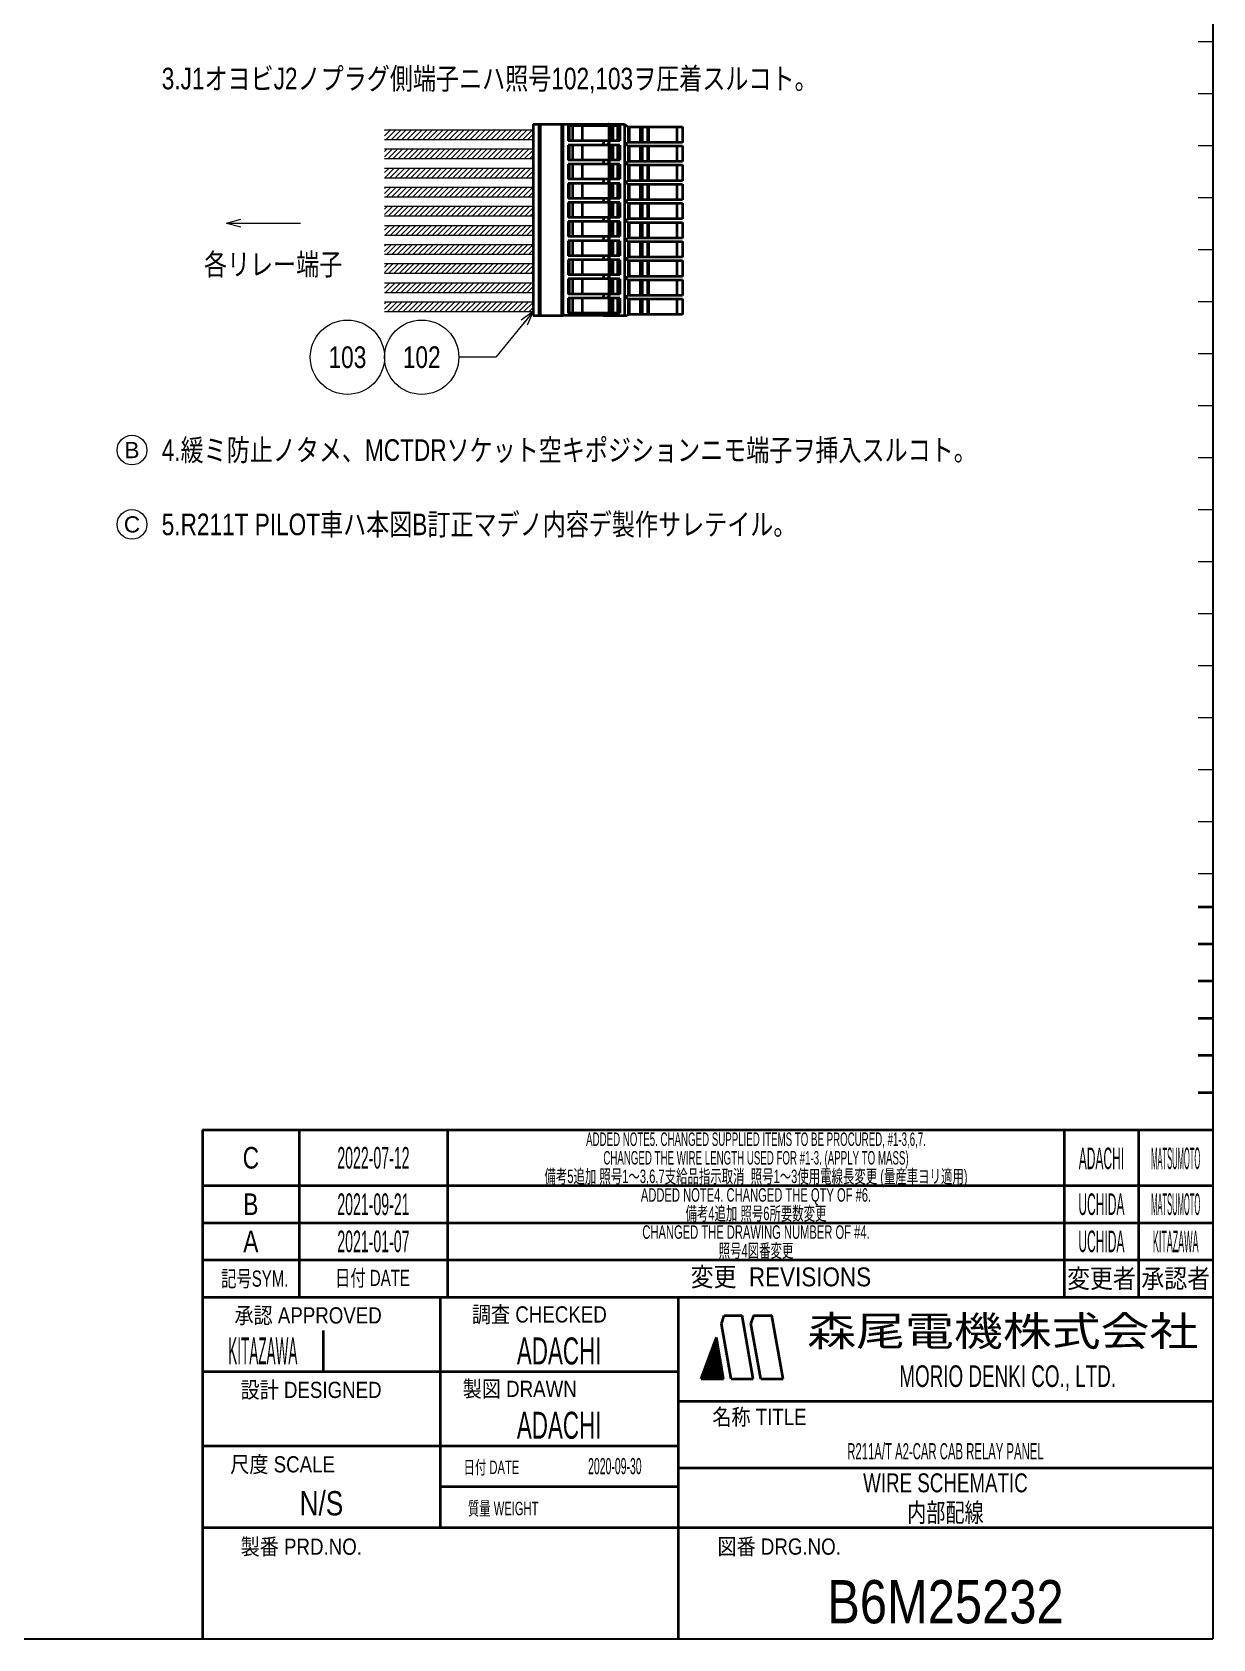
# Model space of a CAD drawing. Header units: millimetres. Extents: x 10 to 821, y 12 to 580.
# Drawn here: x 662.1 to 821, y 20 to 236.2 of the extents above; entities that cross this region are included whole.
import ezdxf
from ezdxf.enums import TextEntityAlignment as Align

# ---------------------------------------------------------------- set-up
doc = ezdxf.new("R2010")
doc.units = ezdxf.units.MM
for name, color, linetype in [('GR1_05', 7, 'Continuous'), ('GR1_15', 7, 'Continuous'), ('GR2_03', 7, 'Continuous'), ('図面枠B6M', 7, 'Continuous')]:
    doc.layers.add(name, color=color, linetype=linetype)
doc.styles.add('HG丸ｺﾞｼｯｸM-PRO', font='')
doc.styles.get('HG丸ｺﾞｼｯｸM-PRO').set_extended_font_data('HG丸ｺﾞｼｯｸM-PRO')
pattern_1 = [(45, (0, 0), (-0.3535534, 0.3535534), [])]

# ---------------------------------------------------------------- blocks, each defined once
blk = doc.blocks.new('BLKF023')
at = {"layer": '図面枠B6M', "color": 2, "linetype": 'Continuous', "lineweight": 25}
for p in [(821, 574), (9.5, 20)]:
    blk.add_line(p, (821, 20), dxfattribs=at)
at = {"layer": '図面枠B6M', "color": 4, "linetype": 'Continuous', "lineweight": 13}
for p, q in [((819, 235), (821, 235)), ((819, 228), (821, 228)), ((819, 221), (821, 221)), ((819, 214), (821, 214)), ((819, 207), (821, 207)), ((819, 200), (821, 200)), ((819, 193), (821, 193)), ((819, 186), (821, 186)), ((819, 179), (821, 179)), ((819, 172), (821, 172)), ((819, 165), (821, 165)), ((819, 158), (821, 158)), ((819, 151), (821, 151)), ((819, 144), (821, 144)), ((819, 137), (821, 137)), ((819, 130), (821, 130)), ((819, 123), (821, 123)), ((819, 118.5), (821, 118.5))]:
    blk.add_line(p, q, dxfattribs=at)
at = {"layer": '図面枠B6M', "color": 3, "linetype": 'Continuous', "lineweight": 35}
for p, q in [((821, 118.5), (819, 118.5)), ((821, 113.5), (819, 113.5)), ((821, 108.5), (819, 108.5)), ((821, 103.5), (819, 103.5)), ((821, 98.5), (819, 98.5)), ((821, 93.5), (819, 93.5)), ((685, 88.5), (821, 88.5)), ((685, 88.5), (685, 20)), ((698, 88.5), (698, 66)), ((718, 66), (718, 88.5)), ((801, 88.5), (801, 66)), ((811, 88.5), (811, 66)), ((685, 81), (821, 81)), ((685, 76), (821, 76)), ((685, 71), (821, 71)), ((685, 66), (821, 66)), ((717, 66), (717, 35)), ((749, 66), (749, 20)), ((754.84, 62.4), (755.23, 63.5)), ((755.23, 63.5), (757.64, 63.5)), ((759.14, 55), (757.64, 63.5)), ((759.18, 63.5), (758.82, 62.51)), ((759.18, 63.5), (761.64, 63.5)), ((763.14, 55), (761.64, 63.5)), ((701.23, 61.5), (701.23, 56)), ((756.14, 55), (754.84, 62.4)), ((760.14, 55), (758.82, 62.51)), ((752.14, 55), (754.16, 60.55)), ((752.78, 56.75), (754.52, 58.49)), ((752.86, 56.97), (754.5, 58.61)), ((752.94, 57.19), (754.48, 58.73)), ((753.02, 57.42), (754.46, 58.86)), ((753.1, 57.64), (754.44, 58.98)), ((753.18, 57.86), (754.42, 59.1)), ((753.26, 58.08), (754.4, 59.22)), ((753.34, 58.31), (754.38, 59.34)), ((753.43, 58.53), (754.35, 59.46)), ((753.51, 58.75), (754.33, 59.58)), ((753.59, 58.97), (754.31, 59.7)), ((753.67, 59.19), (754.29, 59.82)), ((753.75, 59.42), (754.27, 59.94)), ((753.83, 59.64), (754.25, 60.06)), ((753.91, 59.86), (754.23, 60.18)), ((753.99, 60.08), (754.21, 60.3)), ((754.07, 60.31), (754.18, 60.42)), ((754.15, 60.53), (754.16, 60.54)), ((755.14, 55), (754.16, 60.55)), ((752.16, 55), (754.69, 57.53)), ((752.21, 55.19), (754.67, 57.65)), ((752.29, 55.41), (754.65, 57.77)), ((752.3, 55), (754.71, 57.41)), ((752.37, 55.64), (754.63, 57.89)), ((752.44, 55), (754.74, 57.29)), ((752.45, 55.86), (754.61, 58.01)), ((752.54, 56.08), (754.59, 58.13)), ((752.58, 55), (754.76, 57.17)), ((752.62, 56.3), (754.57, 58.25)), ((752.7, 56.53), (754.55, 58.37)), ((752.72, 55), (754.78, 57.05)), ((752.86, 55), (754.8, 56.93)), ((753.01, 55), (754.82, 56.81)), ((753.15, 55), (754.84, 56.69)), ((753.29, 55), (754.86, 56.57)), ((753.43, 55), (754.88, 56.45)), ((753.57, 55), (754.91, 56.33)), ((685, 56), (749, 56)), ((752.14, 55), (755.14, 55)), ((753.71, 55), (754.93, 56.21)), ((753.85, 55), (754.95, 56.09)), ((754, 55), (754.97, 55.97)), ((754.14, 55), (754.99, 55.85)), ((754.28, 55), (755.01, 55.73)), ((754.42, 55), (755.03, 55.61)), ((754.56, 55), (755.05, 55.49)), ((754.7, 55), (755.08, 55.37)), ((754.84, 55), (755.1, 55.25)), ((754.99, 55), (755.12, 55.13)), ((755.13, 55), (755.14, 55.01)), ((756.14, 55), (759.14, 55)), ((760.14, 55), (763.14, 55)), ((749, 52), (821, 52)), ((685, 46), (749, 46)), ((749, 43), (821, 43)), ((717, 40.5), (749, 40.5)), ((685, 35), (821, 35))]:
    blk.add_line(p, q, dxfattribs=at)
at = {"layer": '図面枠B6M', "color": 4, "linetype": 'Continuous', "lineweight": 13, "style": 'HG丸ｺﾞｼｯｸM-PRO'}
for s, height, width, p in [('記号SYM.', 2.182, 0.69227, (692.03, 68.49)), ('日付 DATE', 2.182, 0.692507, (707.87, 68.58)), ('変更  REVISIONS', 2.5455, 0.887352, (762.85, 68.72)), ('変更者', 2.545, 0.887717, (806, 68.5)), ('承認者', 2.545, 0.887717, (816, 68.5)), ('調査 CHECKED', 2.182, 0.863174, (730.34, 63.67)), ('承認 APPROVED', 2.1818, 0.863151, (699.21, 63.54)), ('設計 DESIGNED', 2.1818, 0.862613, (699.61, 53.51)), ('製図 DRAWN', 2.182, 0.863099, (727.7, 53.65)), ('名称 TITLE', 2.182, 0.862489, (759.97, 49.87)), ('尺度 SCALE', 2.182, 0.862581, (695.78, 43.49)), ('日付 DATE', 1.818, 0.618255, (723.88, 43.09)), ('質量 WEIGHT', 1.818, 0.618812, (725.46, 37.55)), ('製番 PRD.NO.', 2.182, 0.863299, (698.29, 32.41)), ('図番 DRG.NO.', 2.182, 0.863083, (762.62, 32.42))]:
    blk.add_text(s, height=height, dxfattribs=dict(at, width=width)).set_placement(p, align=Align.MIDDLE_CENTER)
at = {"layer": '図面枠B6M', "color": 2, "linetype": 'Continuous', "lineweight": 25, "style": 'HG丸ｺﾞｼｯｸM-PRO', "width": 1.206081}
blk.add_text('森尾電機株式会社', height=4, dxfattribs=at).set_placement((792.72, 61.43), align=Align.MIDDLE_CENTER)
at = {"layer": '図面枠B6M', "color": 3, "linetype": 'Continuous', "lineweight": 35, "style": 'HG丸ｺﾞｼｯｸM-PRO', "width": 0.652197}
blk.add_text('MORIO DENKI CO., LTD.', height=2.9091, dxfattribs=at).set_placement((793.38, 55.36), align=Align.MIDDLE_CENTER)
blk = doc.blocks.new('BLKF024')
at = {"layer": '図面枠B6M', "color": 3, "linetype": 'Continuous', "lineweight": 35, "style": 'HG丸ｺﾞｼｯｸM-PRO'}
for s, height, width, p in [('ADDED NOTE5. CHANGED SUPPLIED ITEMS TO BE PROCURED, #1-3,6,7.', 1.8182, 0.53736, (759.5, 87.25)), ('C', 2.91, 0.782198, (691.5, 84.75)), ('2022-07-12', 2.909, 0.488281, (708, 84.75)), ('ADACHI', 2.909, 0.415454, (806, 84.67)), ('MATSUMOTO', 2.909, 0.26157, (816, 84.67)), ('ADDED NOTE4. CHANGED THE QTY OF #6.', 1.8182, 0.618373, (759.5, 79.75)), ('B', 2.91, 0.78204, (691.5, 78.5)), ('2021-09-21', 2.909, 0.488281, (708, 78.5)), ('UCHIDA', 2.909, 0.415827, (806, 78.5)), ('MATSUMOTO', 2.909, 0.26157, (816, 78.5)), ('A', 2.91, 0.782973, (691.5, 73.5)), ('2021-01-07', 2.909, 0.488281, (708, 73.5)), ('CHANGED THE DRAWING NUMBER OF #4.', 1.8182, 0.618871, (759.5, 74.75)), ('UCHIDA', 2.909, 0.415827, (806, 73.5)), ('KITAZAWA', 2.909, 0.308644, (816, 73.5)), ('KITAZAWA', 3.636, 0.374534, (693.11, 58.75)), ('ADACHI', 3.636, 0.619335, (733, 58.75)), ('ADACHI', 3.636, 0.619335, (733, 48.75)), ('R211A/T A2-CAR CAB RELAY PANEL', 2.1818, 0.522489, (785, 45.25)), ('2020-09-30', 2.182, 0.482412, (740.5, 43.25)), ('WIRE SCHEMATIC', 2.5455, 0.741663, (785, 41)), ('N/S', 3.273, 0.805664, (701, 38.25)), ('B6M25232', 5.818, 0.845653, (785, 25))]:
    blk.add_text(s, height=height, dxfattribs=dict(at, width=width)).set_placement(p, align=Align.MIDDLE_CENTER)
blk = doc.blocks.new('BLKF051')
at = {"layer": 'GR2_03', "color": 3, "linetype": 'Continuous', "lineweight": 35}
for p, q in [((729.5, 223.87), (730.25, 223.87)), ((729.5, 223.87), (729.5, 198.13)), ((730.25, 223.87), (730.3, 223.87)), ((730.25, 223.87), (730.25, 198.13)), ((730.3, 223.87), (730.35, 223.87)), ((730.35, 223.87), (730.43, 223.87)), ((730.43, 223.87), (733.3, 223.87)), ((730.43, 223.87), (730.43, 198.13)), ((733.3, 223.87), (733.48, 223.87)), ((733.3, 223.87), (733.3, 198.13)), ((733.48, 223.87), (738.95, 223.87)), ((733.48, 223.87), (733.48, 198.13)), ((734.23, 223.62), (734.23, 221.6)), ((734.37, 223.62), (734.23, 223.62)), ((734.78, 223.62), (734.37, 223.62)), ((734.37, 223.62), (734.37, 221.6)), ((736.09, 223.62), (734.78, 223.62)), ((734.78, 223.62), (734.78, 221.6)), ((736.09, 223.62), (736.09, 221.6)), ((738.95, 223.62), (736.09, 223.62)), ((738.95, 223.87), (739.66, 223.87)), ((738.95, 223.62), (738.95, 223.87)), ((739.66, 223.62), (738.95, 223.62)), ((739.73, 223.87), (739.66, 223.87)), ((739.66, 223.62), (739.66, 223.87)), ((739.66, 223.62), (739.7, 223.62)), ((739.7, 223.62), (739.7, 221.6)), ((739.7, 223.62), (739.73, 223.62)), ((739.73, 223.87), (741.79, 223.87)), ((739.73, 223.62), (739.73, 223.87)), ((739.94, 223.62), (739.73, 223.62)), ((740.23, 223.62), (739.94, 223.62)), ((739.94, 223.62), (739.94, 221.6)), ((740.23, 223.62), (740.23, 221.6)), ((740.84, 223.62), (740.23, 223.62)), ((741.19, 223.62), (740.84, 223.62)), ((740.84, 223.62), (740.84, 221.6)), ((741.19, 223.62), (741.19, 221.6)), ((741.79, 223.87), (741.81, 223.87)), ((741.79, 223.87), (741.79, 198.13)), ((741.81, 223.87), (742.31, 223.52)), ((742.31, 223.52), (742.34, 223.52)), ((742.34, 221.4), (742.34, 223.52)), ((742.34, 223.52), (742.48, 223.52)), ((742.48, 223.52), (743.95, 223.52)), ((742.48, 221.4), (742.48, 223.52)), ((743.95, 223.52), (744.23, 223.52)), ((743.95, 221.4), (743.95, 223.52)), ((744.23, 223.52), (744.95, 223.52)), ((744.23, 221.4), (744.23, 223.52)), ((744.95, 223.52), (745.09, 223.52)), ((744.95, 221.4), (744.95, 223.52)), ((745.09, 221.4), (745.09, 223.52)), ((745.09, 223.52), (748.84, 223.52)), ((748.84, 223.52), (749.59, 223.52)), ((748.84, 223.52), (748.84, 221.4)), ((749.59, 223.52), (749.59, 221.4)), ((734.37, 221.6), (734.23, 221.6)), ((734.37, 221.05), (734.23, 221.05)), ((734.23, 221.05), (734.23, 219.02)), ((734.78, 221.6), (734.37, 221.6)), ((734.78, 221.05), (734.37, 221.05)), ((734.37, 221.05), (734.37, 219.02)), ((736.09, 221.6), (734.78, 221.6)), ((736.09, 221.05), (734.78, 221.05)), ((734.78, 221.05), (734.78, 219.02)), ((738.95, 221.6), (736.09, 221.6)), ((736.09, 221.05), (736.09, 219.02)), ((738.95, 221.05), (736.09, 221.05)), ((739.66, 221.6), (738.95, 221.6)), ((738.95, 221.6), (738.95, 221.3)), ((738.95, 221.05), (738.95, 221.3)), ((739.66, 221.05), (738.95, 221.05)), ((739.66, 221.6), (739.7, 221.6)), ((739.66, 221.6), (739.66, 221.3)), ((739.66, 221.05), (739.66, 221.3)), ((739.66, 221.3), (739.73, 221.3)), ((739.66, 221.05), (739.7, 221.05)), ((739.7, 221.6), (739.73, 221.6)), ((739.7, 221.05), (739.73, 221.05)), ((739.7, 221.05), (739.7, 219.02)), ((739.94, 221.6), (739.73, 221.6)), ((739.73, 221.6), (739.73, 221.3)), ((739.73, 221.05), (739.73, 221.3)), ((739.94, 221.05), (739.73, 221.05)), ((740.23, 221.6), (739.94, 221.6)), ((740.23, 221.05), (739.94, 221.05)), ((739.94, 221.05), (739.94, 219.02)), ((740.84, 221.6), (740.23, 221.6)), ((740.84, 221.05), (740.23, 221.05)), ((740.23, 221.05), (740.23, 219.02)), ((741.19, 221.6), (740.84, 221.6)), ((741.19, 221.05), (740.84, 221.05)), ((740.84, 221.05), (740.84, 219.02)), ((741.19, 221.05), (741.19, 219.02)), ((741.81, 221.3), (742.31, 220.95)), ((741.81, 221.3), (742.17, 221.3)), ((742.31, 221.4), (742.17, 221.3)), ((742.34, 221.4), (742.31, 221.4)), ((742.31, 220.95), (742.34, 220.95)), ((742.48, 221.4), (742.34, 221.4)), ((742.34, 218.82), (742.34, 220.95)), ((742.34, 220.95), (742.48, 220.95)), ((743.95, 221.4), (742.48, 221.4)), ((742.48, 218.82), (742.48, 220.95)), ((742.48, 220.95), (743.95, 220.95)), ((744.23, 221.4), (743.95, 221.4)), ((743.95, 218.82), (743.95, 220.95)), ((743.95, 220.95), (744.23, 220.95)), ((744.95, 221.4), (744.23, 221.4)), ((744.23, 218.82), (744.23, 220.95)), ((744.23, 220.95), (744.95, 220.95)), ((745.09, 221.4), (744.95, 221.4)), ((744.95, 218.82), (744.95, 220.95)), ((744.95, 220.95), (745.09, 220.95)), ((748.84, 221.4), (745.09, 221.4)), ((745.09, 220.95), (748.84, 220.95)), ((745.09, 218.82), (745.09, 220.95)), ((749.59, 221.4), (748.84, 221.4)), ((748.84, 220.95), (749.59, 220.95)), ((748.84, 220.95), (748.84, 218.82)), ((749.59, 220.95), (749.59, 218.82)), ((734.37, 219.02), (734.23, 219.02)), ((734.37, 218.47), (734.23, 218.47)), ((734.23, 218.47), (734.23, 216.45)), ((734.78, 219.02), (734.37, 219.02)), ((734.78, 218.47), (734.37, 218.47)), ((734.37, 218.47), (734.37, 216.45)), ((736.09, 219.02), (734.78, 219.02)), ((736.09, 218.47), (734.78, 218.47)), ((734.78, 218.47), (734.78, 216.45)), ((738.95, 219.02), (736.09, 219.02)), ((736.09, 218.47), (736.09, 216.45)), ((738.95, 218.47), (736.09, 218.47)), ((738.95, 219.02), (738.95, 218.72)), ((739.66, 219.02), (738.95, 219.02)), ((738.95, 218.47), (738.95, 218.72)), ((739.66, 218.47), (738.95, 218.47)), ((739.66, 219.02), (739.7, 219.02)), ((739.66, 219.02), (739.66, 218.72)), ((739.66, 218.72), (739.73, 218.72)), ((739.66, 218.47), (739.66, 218.72)), ((739.66, 218.47), (739.7, 218.47)), ((739.7, 219.02), (739.73, 219.02)), ((739.7, 218.47), (739.73, 218.47)), ((739.7, 218.47), (739.7, 216.45)), ((739.94, 219.02), (739.73, 219.02)), ((739.73, 219.02), (739.73, 218.72)), ((739.73, 218.47), (739.73, 218.72)), ((739.94, 218.47), (739.73, 218.47)), ((740.23, 219.02), (739.94, 219.02)), ((739.94, 218.47), (739.94, 216.45)), ((740.23, 218.47), (739.94, 218.47)), ((740.84, 219.02), (740.23, 219.02)), ((740.23, 218.47), (740.23, 216.45)), ((740.84, 218.47), (740.23, 218.47)), ((741.19, 219.02), (740.84, 219.02)), ((740.84, 218.47), (740.84, 216.45)), ((741.19, 218.47), (740.84, 218.47)), ((741.19, 218.47), (741.19, 216.45)), ((741.81, 218.72), (742.31, 218.37)), ((741.81, 218.72), (742.17, 218.72)), ((742.31, 218.82), (742.17, 218.72)), ((742.34, 218.82), (742.31, 218.82)), ((742.48, 218.82), (742.34, 218.82)), ((743.95, 218.82), (742.48, 218.82)), ((744.23, 218.82), (743.95, 218.82)), ((744.95, 218.82), (744.23, 218.82)), ((745.09, 218.82), (744.95, 218.82)), ((748.84, 218.82), (745.09, 218.82)), ((749.59, 218.82), (748.84, 218.82)), ((734.37, 216.45), (734.23, 216.45)), ((734.78, 216.45), (734.37, 216.45)), ((736.09, 216.45), (734.78, 216.45)), ((738.95, 216.45), (736.09, 216.45)), ((738.95, 216.45), (738.95, 216.15)), ((739.66, 216.45), (738.95, 216.45)), ((739.66, 216.45), (739.7, 216.45)), ((739.66, 216.45), (739.66, 216.15)), ((739.7, 216.45), (739.73, 216.45)), ((739.94, 216.45), (739.73, 216.45)), ((739.73, 216.45), (739.73, 216.15)), ((740.23, 216.45), (739.94, 216.45)), ((740.84, 216.45), (740.23, 216.45)), ((741.19, 216.45), (740.84, 216.45)), ((742.31, 218.37), (742.34, 218.37)), ((742.34, 216.25), (742.34, 218.37)), ((742.34, 218.37), (742.48, 218.37)), ((742.48, 216.25), (742.48, 218.37)), ((742.48, 218.37), (743.95, 218.37)), ((743.95, 216.25), (743.95, 218.37)), ((743.95, 218.37), (744.23, 218.37)), ((744.23, 216.25), (744.23, 218.37)), ((744.23, 218.37), (744.95, 218.37)), ((744.95, 216.25), (744.95, 218.37)), ((744.95, 218.37), (745.09, 218.37)), ((745.09, 218.37), (748.84, 218.37)), ((745.09, 216.25), (745.09, 218.37)), ((748.84, 218.37), (749.59, 218.37)), ((748.84, 218.37), (748.84, 216.25)), ((749.59, 218.37), (749.59, 216.25)), ((734.37, 215.9), (734.23, 215.9)), ((734.23, 215.9), (734.23, 213.87)), ((734.37, 215.9), (734.37, 213.87)), ((734.78, 215.9), (734.37, 215.9)), ((736.09, 215.9), (734.78, 215.9)), ((734.78, 215.9), (734.78, 213.87)), ((736.09, 215.9), (736.09, 213.87)), ((738.95, 215.9), (736.09, 215.9)), ((738.95, 215.9), (738.95, 216.15)), ((739.66, 215.9), (738.95, 215.9)), ((739.66, 215.9), (739.66, 216.15)), ((739.66, 216.15), (739.73, 216.15)), ((739.66, 215.9), (739.7, 215.9)), ((739.7, 215.9), (739.7, 213.87)), ((739.7, 215.9), (739.73, 215.9)), ((739.73, 215.9), (739.73, 216.15)), ((739.94, 215.9), (739.73, 215.9)), ((739.94, 215.9), (739.94, 213.87)), ((740.23, 215.9), (739.94, 215.9)), ((740.84, 215.9), (740.23, 215.9)), ((740.23, 215.9), (740.23, 213.87)), ((740.84, 215.9), (740.84, 213.87)), ((741.19, 215.9), (740.84, 215.9)), ((741.19, 215.9), (741.19, 213.87)), ((741.81, 216.15), (742.31, 215.8)), ((741.81, 216.15), (742.17, 216.15)), ((742.31, 216.25), (742.17, 216.15)), ((742.34, 216.25), (742.31, 216.25)), ((742.31, 215.8), (742.34, 215.8)), ((742.48, 216.25), (742.34, 216.25)), ((742.34, 213.67), (742.34, 215.8)), ((742.34, 215.8), (742.48, 215.8)), ((743.95, 216.25), (742.48, 216.25)), ((742.48, 213.67), (742.48, 215.8)), ((742.48, 215.8), (743.95, 215.8)), ((744.23, 216.25), (743.95, 216.25)), ((743.95, 213.67), (743.95, 215.8)), ((743.95, 215.8), (744.23, 215.8)), ((744.95, 216.25), (744.23, 216.25)), ((744.23, 213.67), (744.23, 215.8)), ((744.23, 215.8), (744.95, 215.8)), ((745.09, 216.25), (744.95, 216.25)), ((744.95, 213.67), (744.95, 215.8)), ((744.95, 215.8), (745.09, 215.8)), ((748.84, 216.25), (745.09, 216.25)), ((745.09, 213.67), (745.09, 215.8)), ((745.09, 215.8), (748.84, 215.8)), ((749.59, 216.25), (748.84, 216.25)), ((748.84, 215.8), (748.84, 213.67)), ((748.84, 215.8), (749.59, 215.8)), ((749.59, 215.8), (749.59, 213.67)), ((734.37, 213.87), (734.23, 213.87)), ((734.23, 213.33), (734.23, 211.3)), ((734.37, 213.33), (734.23, 213.33)), ((734.78, 213.87), (734.37, 213.87)), ((734.37, 213.33), (734.37, 211.3)), ((734.78, 213.33), (734.37, 213.33)), ((736.09, 213.87), (734.78, 213.87)), ((734.78, 213.33), (734.78, 211.3)), ((736.09, 213.33), (734.78, 213.33)), ((738.95, 213.87), (736.09, 213.87)), ((736.09, 213.33), (736.09, 211.3)), ((738.95, 213.33), (736.09, 213.33)), ((738.95, 213.87), (738.95, 213.57)), ((739.66, 213.87), (738.95, 213.87)), ((738.95, 213.33), (738.95, 213.57)), ((739.66, 213.33), (738.95, 213.33)), ((739.66, 213.87), (739.66, 213.57)), ((739.66, 213.87), (739.7, 213.87)), ((739.66, 213.33), (739.66, 213.57)), ((739.66, 213.57), (739.73, 213.57)), ((739.66, 213.33), (739.7, 213.33)), ((739.7, 213.87), (739.73, 213.87)), ((739.7, 213.33), (739.7, 211.3)), ((739.7, 213.33), (739.73, 213.33)), ((739.94, 213.87), (739.73, 213.87)), ((739.73, 213.87), (739.73, 213.57)), ((739.73, 213.33), (739.73, 213.57)), ((739.94, 213.33), (739.73, 213.33)), ((740.23, 213.87), (739.94, 213.87)), ((740.23, 213.33), (739.94, 213.33)), ((739.94, 213.33), (739.94, 211.3)), ((740.84, 213.87), (740.23, 213.87)), ((740.23, 213.33), (740.23, 211.3)), ((740.84, 213.33), (740.23, 213.33)), ((741.19, 213.87), (740.84, 213.87)), ((741.19, 213.33), (740.84, 213.33)), ((740.84, 213.33), (740.84, 211.3)), ((741.19, 213.33), (741.19, 211.3)), ((741.81, 213.57), (742.31, 213.23)), ((741.81, 213.57), (742.17, 213.57)), ((742.31, 213.67), (742.17, 213.57)), ((742.34, 213.67), (742.31, 213.67)), ((742.31, 213.23), (742.34, 213.23)), ((742.48, 213.67), (742.34, 213.67)), ((742.34, 213.23), (742.48, 213.23)), ((742.34, 211.1), (742.34, 213.23)), ((743.95, 213.67), (742.48, 213.67)), ((742.48, 213.23), (743.95, 213.23)), ((742.48, 211.1), (742.48, 213.23)), ((744.23, 213.67), (743.95, 213.67)), ((743.95, 211.1), (743.95, 213.23)), ((743.95, 213.23), (744.23, 213.23)), ((744.95, 213.67), (744.23, 213.67)), ((744.23, 213.23), (744.95, 213.23)), ((744.23, 211.1), (744.23, 213.23)), ((745.09, 213.67), (744.95, 213.67)), ((744.95, 213.23), (745.09, 213.23)), ((744.95, 211.1), (744.95, 213.23)), ((748.84, 213.67), (745.09, 213.67)), ((745.09, 213.23), (748.84, 213.23)), ((745.09, 211.1), (745.09, 213.23)), ((749.59, 213.67), (748.84, 213.67)), ((748.84, 213.23), (748.84, 211.1)), ((748.84, 213.23), (749.59, 213.23)), ((749.59, 213.23), (749.59, 211.1)), ((734.37, 211.3), (734.23, 211.3)), ((734.23, 210.75), (734.23, 208.73)), ((734.37, 210.75), (734.23, 210.75)), ((734.78, 211.3), (734.37, 211.3)), ((734.37, 210.75), (734.37, 208.73)), ((734.78, 210.75), (734.37, 210.75)), ((736.09, 211.3), (734.78, 211.3)), ((734.78, 210.75), (734.78, 208.73)), ((736.09, 210.75), (734.78, 210.75)), ((738.95, 211.3), (736.09, 211.3)), ((736.09, 210.75), (736.09, 208.73)), ((738.95, 210.75), (736.09, 210.75)), ((739.66, 211.3), (738.95, 211.3)), ((738.95, 211.3), (738.95, 211)), ((738.95, 210.75), (738.95, 211)), ((739.66, 210.75), (738.95, 210.75)), ((739.66, 211.3), (739.66, 211)), ((739.66, 211.3), (739.7, 211.3)), ((739.66, 210.75), (739.66, 211)), ((739.66, 211), (739.73, 211)), ((739.66, 210.75), (739.7, 210.75)), ((739.7, 211.3), (739.73, 211.3)), ((739.7, 210.75), (739.7, 208.73)), ((739.7, 210.75), (739.73, 210.75)), ((739.94, 211.3), (739.73, 211.3)), ((739.73, 211.3), (739.73, 211)), ((739.73, 210.75), (739.73, 211)), ((739.94, 210.75), (739.73, 210.75)), ((740.23, 211.3), (739.94, 211.3)), ((739.94, 210.75), (739.94, 208.73)), ((740.23, 210.75), (739.94, 210.75)), ((740.84, 211.3), (740.23, 211.3)), ((740.23, 210.75), (740.23, 208.73)), ((740.84, 210.75), (740.23, 210.75)), ((741.19, 211.3), (740.84, 211.3)), ((741.19, 210.75), (740.84, 210.75)), ((740.84, 210.75), (740.84, 208.73)), ((741.19, 210.75), (741.19, 208.73)), ((741.81, 211), (742.31, 210.65)), ((741.81, 211), (742.17, 211)), ((742.31, 211.1), (742.17, 211)), ((742.34, 211.1), (742.31, 211.1)), ((742.31, 210.65), (742.34, 210.65)), ((742.48, 211.1), (742.34, 211.1)), ((742.34, 210.65), (742.48, 210.65)), ((742.34, 208.53), (742.34, 210.65)), ((743.95, 211.1), (742.48, 211.1)), ((742.48, 210.65), (743.95, 210.65)), ((742.48, 208.53), (742.48, 210.65)), ((744.23, 211.1), (743.95, 211.1)), ((743.95, 210.65), (744.23, 210.65)), ((743.95, 208.53), (743.95, 210.65)), ((744.95, 211.1), (744.23, 211.1)), ((744.23, 210.65), (744.95, 210.65)), ((744.23, 208.53), (744.23, 210.65)), ((745.09, 211.1), (744.95, 211.1)), ((744.95, 208.53), (744.95, 210.65)), ((744.95, 210.65), (745.09, 210.65)), ((748.84, 211.1), (745.09, 211.1)), ((745.09, 210.65), (748.84, 210.65)), ((745.09, 208.53), (745.09, 210.65)), ((749.59, 211.1), (748.84, 211.1)), ((748.84, 210.65), (749.59, 210.65)), ((748.84, 210.65), (748.84, 208.53)), ((749.59, 210.65), (749.59, 208.53)), ((734.37, 208.73), (734.23, 208.73)), ((734.23, 208.18), (734.23, 206.15)), ((734.37, 208.18), (734.23, 208.18)), ((734.78, 208.73), (734.37, 208.73)), ((734.37, 208.18), (734.37, 206.15)), ((734.78, 208.18), (734.37, 208.18)), ((736.09, 208.73), (734.78, 208.73)), ((734.78, 208.18), (734.78, 206.15)), ((736.09, 208.18), (734.78, 208.18)), ((738.95, 208.73), (736.09, 208.73)), ((736.09, 208.18), (736.09, 206.15)), ((738.95, 208.18), (736.09, 208.18)), ((739.66, 208.73), (738.95, 208.73)), ((738.95, 208.73), (738.95, 208.43)), ((738.95, 208.18), (738.95, 208.43)), ((739.66, 208.18), (738.95, 208.18)), ((739.66, 208.73), (739.7, 208.73)), ((739.66, 208.73), (739.66, 208.43)), ((739.66, 208.18), (739.66, 208.43)), ((739.66, 208.43), (739.73, 208.43)), ((739.66, 208.18), (739.7, 208.18)), ((739.7, 208.73), (739.73, 208.73)), ((739.7, 208.18), (739.7, 206.15)), ((739.7, 208.18), (739.73, 208.18)), ((739.94, 208.73), (739.73, 208.73)), ((739.73, 208.73), (739.73, 208.43)), ((739.73, 208.18), (739.73, 208.43)), ((739.94, 208.18), (739.73, 208.18)), ((740.23, 208.73), (739.94, 208.73)), ((739.94, 208.18), (739.94, 206.15)), ((740.23, 208.18), (739.94, 208.18)), ((740.84, 208.73), (740.23, 208.73)), ((740.84, 208.18), (740.23, 208.18)), ((740.23, 208.18), (740.23, 206.15)), ((741.19, 208.73), (740.84, 208.73)), ((740.84, 208.18), (740.84, 206.15)), ((741.19, 208.18), (740.84, 208.18)), ((741.19, 208.18), (741.19, 206.15)), ((741.81, 208.43), (742.31, 208.08)), ((741.81, 208.43), (742.17, 208.43)), ((742.31, 208.53), (742.17, 208.43)), ((742.34, 208.53), (742.31, 208.53)), ((742.31, 208.08), (742.34, 208.08)), ((742.48, 208.53), (742.34, 208.53)), ((742.34, 205.95), (742.34, 208.08)), ((742.34, 208.08), (742.48, 208.08)), ((743.95, 208.53), (742.48, 208.53)), ((742.48, 208.08), (743.95, 208.08)), ((742.48, 205.95), (742.48, 208.08)), ((744.23, 208.53), (743.95, 208.53)), ((743.95, 205.95), (743.95, 208.08)), ((743.95, 208.08), (744.23, 208.08)), ((744.95, 208.53), (744.23, 208.53)), ((744.23, 208.08), (744.95, 208.08)), ((744.23, 205.95), (744.23, 208.08)), ((745.09, 208.53), (744.95, 208.53)), ((744.95, 208.08), (745.09, 208.08)), ((744.95, 205.95), (744.95, 208.08)), ((748.84, 208.53), (745.09, 208.53)), ((745.09, 208.08), (748.84, 208.08)), ((745.09, 205.95), (745.09, 208.08)), ((749.59, 208.53), (748.84, 208.53)), ((748.84, 208.08), (749.59, 208.08)), ((748.84, 208.08), (748.84, 205.95)), ((749.59, 208.08), (749.59, 205.95)), ((734.37, 206.15), (734.23, 206.15)), ((734.37, 205.6), (734.23, 205.6)), ((734.23, 205.6), (734.23, 203.58)), ((734.78, 206.15), (734.37, 206.15)), ((734.78, 205.6), (734.37, 205.6)), ((734.37, 205.6), (734.37, 203.58)), ((736.09, 206.15), (734.78, 206.15)), ((736.09, 205.6), (734.78, 205.6)), ((734.78, 205.6), (734.78, 203.58)), ((738.95, 206.15), (736.09, 206.15)), ((738.95, 205.6), (736.09, 205.6)), ((736.09, 205.6), (736.09, 203.58)), ((739.66, 206.15), (738.95, 206.15)), ((738.95, 206.15), (738.95, 205.85)), ((738.95, 205.6), (738.95, 205.85)), ((739.66, 205.6), (738.95, 205.6)), ((739.66, 206.15), (739.7, 206.15)), ((739.66, 206.15), (739.66, 205.85)), ((739.66, 205.85), (739.73, 205.85)), ((739.66, 205.6), (739.66, 205.85)), ((739.66, 205.6), (739.7, 205.6)), ((739.7, 206.15), (739.73, 206.15)), ((739.7, 205.6), (739.7, 203.58)), ((739.7, 205.6), (739.73, 205.6)), ((739.94, 206.15), (739.73, 206.15)), ((739.73, 206.15), (739.73, 205.85)), ((739.73, 205.6), (739.73, 205.85)), ((739.94, 205.6), (739.73, 205.6)), ((740.23, 206.15), (739.94, 206.15)), ((740.23, 205.6), (739.94, 205.6)), ((739.94, 205.6), (739.94, 203.58)), ((740.84, 206.15), (740.23, 206.15)), ((740.84, 205.6), (740.23, 205.6)), ((740.23, 205.6), (740.23, 203.58)), ((741.19, 206.15), (740.84, 206.15)), ((741.19, 205.6), (740.84, 205.6)), ((740.84, 205.6), (740.84, 203.58)), ((741.19, 205.6), (741.19, 203.58)), ((741.81, 205.85), (742.31, 205.5)), ((741.81, 205.85), (742.17, 205.85)), ((742.31, 205.95), (742.17, 205.85)), ((742.34, 205.95), (742.31, 205.95)), ((742.31, 205.5), (742.34, 205.5)), ((742.48, 205.95), (742.34, 205.95)), ((742.34, 203.38), (742.34, 205.5)), ((742.34, 205.5), (742.48, 205.5)), ((743.95, 205.95), (742.48, 205.95)), ((742.48, 203.38), (742.48, 205.5)), ((742.48, 205.5), (743.95, 205.5)), ((744.23, 205.95), (743.95, 205.95)), ((743.95, 203.38), (743.95, 205.5)), ((743.95, 205.5), (744.23, 205.5)), ((744.95, 205.95), (744.23, 205.95)), ((744.23, 203.38), (744.23, 205.5)), ((744.23, 205.5), (744.95, 205.5)), ((745.09, 205.95), (744.95, 205.95)), ((744.95, 205.5), (745.09, 205.5)), ((744.95, 203.38), (744.95, 205.5)), ((748.84, 205.95), (745.09, 205.95)), ((745.09, 205.5), (748.84, 205.5)), ((745.09, 203.38), (745.09, 205.5)), ((749.59, 205.95), (748.84, 205.95)), ((748.84, 205.5), (749.59, 205.5)), ((748.84, 205.5), (748.84, 203.38)), ((749.59, 205.5), (749.59, 203.38)), ((734.37, 203.58), (734.23, 203.58)), ((734.78, 203.58), (734.37, 203.58)), ((736.09, 203.58), (734.78, 203.58)), ((738.95, 203.58), (736.09, 203.58)), ((738.95, 203.58), (738.95, 203.28)), ((739.66, 203.58), (738.95, 203.58)), ((738.95, 203.03), (738.95, 203.28)), ((739.66, 203.58), (739.66, 203.28)), ((739.66, 203.58), (739.7, 203.58)), ((739.66, 203.28), (739.73, 203.28)), ((739.66, 203.03), (739.66, 203.28)), ((739.7, 203.58), (739.73, 203.58)), ((739.94, 203.58), (739.73, 203.58)), ((739.73, 203.58), (739.73, 203.28)), ((739.73, 203.03), (739.73, 203.28)), ((740.23, 203.58), (739.94, 203.58)), ((740.84, 203.58), (740.23, 203.58)), ((741.19, 203.58), (740.84, 203.58)), ((741.81, 203.28), (742.17, 203.28)), ((741.81, 203.28), (742.31, 202.93)), ((742.31, 203.38), (742.17, 203.28)), ((742.34, 203.38), (742.31, 203.38)), ((742.48, 203.38), (742.34, 203.38)), ((743.95, 203.38), (742.48, 203.38)), ((744.23, 203.38), (743.95, 203.38)), ((744.95, 203.38), (744.23, 203.38)), ((745.09, 203.38), (744.95, 203.38)), ((748.84, 203.38), (745.09, 203.38)), ((749.59, 203.38), (748.84, 203.38)), ((734.37, 203.03), (734.23, 203.03)), ((734.23, 203.03), (734.23, 201)), ((734.37, 203.03), (734.37, 201)), ((734.78, 203.03), (734.37, 203.03)), ((734.78, 203.03), (734.78, 201)), ((736.09, 203.03), (734.78, 203.03)), ((738.95, 203.03), (736.09, 203.03)), ((736.09, 203.03), (736.09, 201)), ((739.66, 203.03), (738.95, 203.03)), ((739.66, 203.03), (739.7, 203.03)), ((739.7, 203.03), (739.7, 201)), ((739.7, 203.03), (739.73, 203.03)), ((739.94, 203.03), (739.73, 203.03)), ((740.23, 203.03), (739.94, 203.03)), ((739.94, 203.03), (739.94, 201)), ((740.23, 203.03), (740.23, 201)), ((740.84, 203.03), (740.23, 203.03)), ((741.19, 203.03), (740.84, 203.03)), ((740.84, 203.03), (740.84, 201)), ((741.19, 203.03), (741.19, 201)), ((742.31, 202.93), (742.34, 202.93)), ((742.34, 200.8), (742.34, 202.93)), ((742.34, 202.93), (742.48, 202.93)), ((742.48, 200.8), (742.48, 202.93)), ((742.48, 202.93), (743.95, 202.93)), ((743.95, 202.93), (744.23, 202.93)), ((743.95, 200.8), (743.95, 202.93)), ((744.23, 200.8), (744.23, 202.93)), ((744.23, 202.93), (744.95, 202.93)), ((744.95, 202.93), (745.09, 202.93)), ((744.95, 200.8), (744.95, 202.93)), ((745.09, 202.93), (748.84, 202.93)), ((745.09, 200.8), (745.09, 202.93)), ((748.84, 202.93), (748.84, 200.8)), ((748.84, 202.93), (749.59, 202.93)), ((749.59, 202.93), (749.59, 200.8)), ((734.37, 201), (734.23, 201)), ((734.37, 200.45), (734.23, 200.45)), ((734.23, 200.45), (734.23, 198.43)), ((734.78, 201), (734.37, 201)), ((734.78, 200.45), (734.37, 200.45)), ((734.37, 200.45), (734.37, 198.43)), ((736.09, 201), (734.78, 201)), ((736.09, 200.45), (734.78, 200.45)), ((734.78, 200.45), (734.78, 198.43)), ((738.95, 201), (736.09, 201)), ((738.95, 200.45), (736.09, 200.45)), ((736.09, 200.45), (736.09, 198.43)), ((738.95, 201), (738.95, 200.7)), ((739.66, 201), (738.95, 201)), ((738.95, 200.45), (738.95, 200.7)), ((739.66, 200.45), (738.95, 200.45)), ((739.66, 201), (739.7, 201)), ((739.66, 201), (739.66, 200.7)), ((739.66, 200.45), (739.66, 200.7)), ((739.66, 200.7), (739.73, 200.7)), ((739.66, 200.45), (739.7, 200.45)), ((739.7, 201), (739.73, 201)), ((739.7, 200.45), (739.7, 198.43)), ((739.7, 200.45), (739.73, 200.45)), ((739.94, 201), (739.73, 201)), ((739.73, 201), (739.73, 200.7)), ((739.73, 200.45), (739.73, 200.7)), ((739.94, 200.45), (739.73, 200.45)), ((740.23, 201), (739.94, 201)), ((740.23, 200.45), (739.94, 200.45)), ((739.94, 200.45), (739.94, 198.43)), ((740.84, 201), (740.23, 201)), ((740.84, 200.45), (740.23, 200.45)), ((740.23, 200.45), (740.23, 198.43)), ((741.19, 201), (740.84, 201)), ((741.19, 200.45), (740.84, 200.45)), ((740.84, 200.45), (740.84, 198.43)), ((741.19, 200.45), (741.19, 198.43)), ((741.81, 200.7), (742.17, 200.7)), ((741.81, 200.7), (742.31, 200.35)), ((742.31, 200.8), (742.17, 200.7)), ((742.34, 200.8), (742.31, 200.8)), ((742.31, 200.35), (742.34, 200.35)), ((742.48, 200.8), (742.34, 200.8)), ((742.34, 200.35), (742.48, 200.35)), ((742.34, 198.23), (742.34, 200.35)), ((743.95, 200.8), (742.48, 200.8)), ((742.48, 200.35), (743.95, 200.35)), ((742.48, 198.23), (742.48, 200.35)), ((744.23, 200.8), (743.95, 200.8)), ((743.95, 200.35), (744.23, 200.35)), ((743.95, 198.23), (743.95, 200.35)), ((744.95, 200.8), (744.23, 200.8)), ((744.23, 200.35), (744.95, 200.35)), ((744.23, 198.23), (744.23, 200.35)), ((745.09, 200.8), (744.95, 200.8)), ((744.95, 200.35), (745.09, 200.35)), ((744.95, 198.23), (744.95, 200.35)), ((748.84, 200.8), (745.09, 200.8)), ((745.09, 200.35), (748.84, 200.35)), ((745.09, 198.23), (745.09, 200.35)), ((749.59, 200.8), (748.84, 200.8)), ((748.84, 200.35), (749.59, 200.35)), ((748.84, 200.35), (748.84, 198.23)), ((749.59, 200.35), (749.59, 198.23)), ((729.5, 198.13), (730.25, 198.13)), ((730.25, 198.13), (730.43, 198.13)), ((730.43, 198.13), (733.3, 198.13)), ((733.3, 198.13), (733.48, 198.13)), ((738.95, 198.13), (733.48, 198.13)), ((734.37, 198.43), (734.23, 198.43)), ((734.78, 198.43), (734.37, 198.43)), ((736.09, 198.43), (734.78, 198.43)), ((738.95, 198.43), (736.09, 198.43)), ((738.95, 198.43), (738.95, 198.13)), ((739.66, 198.43), (738.95, 198.43)), ((738.95, 198.13), (739.66, 198.13)), ((739.66, 198.43), (739.66, 198.13)), ((739.66, 198.43), (739.7, 198.43)), ((739.73, 198.13), (739.66, 198.13)), ((739.7, 198.43), (739.73, 198.43)), ((739.94, 198.43), (739.73, 198.43)), ((739.73, 198.43), (739.73, 198.13)), ((739.73, 198.13), (741.79, 198.13)), ((740.23, 198.43), (739.94, 198.43)), ((740.84, 198.43), (740.23, 198.43)), ((741.19, 198.43), (740.84, 198.43)), ((741.79, 198.13), (742.17, 198.13)), ((742.31, 198.23), (742.17, 198.13)), ((742.34, 198.23), (742.31, 198.23)), ((742.48, 198.23), (742.34, 198.23)), ((743.95, 198.23), (742.48, 198.23)), ((744.23, 198.23), (743.95, 198.23)), ((744.95, 198.23), (744.23, 198.23)), ((745.09, 198.23), (744.95, 198.23)), ((748.84, 198.23), (745.09, 198.23)), ((749.59, 198.23), (748.84, 198.23))]:
    blk.add_line(p, q, dxfattribs=at)
blk = doc.blocks.new('BLKF052')
at = {"layer": 'GR2_03', "linetype": 'Continuous', "lineweight": 13}
h = blk.add_hatch(dxfattribs=at)
h.set_pattern_fill('_USER', color=4, scale=0.5, angle=45, style=0, pattern_type=0)
h.set_pattern_definition(pattern_1)
h.paths.add_polyline_path([(729.5, 223.11), (709.5, 223.11), (709.5, 221.81), (729.5, 221.81)], flags=0)
at = {"layer": 'GR2_03', "color": 4, "linetype": 'Continuous', "lineweight": 13}
for p, q in [((709.5, 223.11), (729.5, 223.11)), ((709.5, 221.81), (729.5, 221.81))]:
    blk.add_line(p, q, dxfattribs=at)
blk = doc.blocks.new('BLKF053')
at = {"layer": 'GR2_03', "linetype": 'Continuous', "lineweight": 13}
h = blk.add_hatch(dxfattribs=at)
h.set_pattern_fill('_USER', color=4, scale=0.5, angle=45, style=0, pattern_type=0)
h.set_pattern_definition(pattern_1)
h.paths.add_polyline_path([(729.5, 220.54), (709.5, 220.54), (709.5, 219.24), (729.5, 219.24)], flags=0)
at = {"layer": 'GR2_03', "color": 4, "linetype": 'Continuous', "lineweight": 13}
for p, q in [((709.5, 220.54), (729.5, 220.54)), ((709.5, 219.24), (729.5, 219.24))]:
    blk.add_line(p, q, dxfattribs=at)
blk = doc.blocks.new('BLKF054')
at = {"layer": 'GR2_03', "linetype": 'Continuous', "lineweight": 13}
h = blk.add_hatch(dxfattribs=at)
h.set_pattern_fill('_USER', color=4, scale=0.5, angle=45, style=0, pattern_type=0)
h.set_pattern_definition(pattern_1)
h.paths.add_polyline_path([(729.5, 217.96), (709.5, 217.96), (709.5, 216.66), (729.5, 216.66)], flags=0)
at = {"layer": 'GR2_03', "color": 4, "linetype": 'Continuous', "lineweight": 13}
for p, q in [((709.5, 217.96), (729.5, 217.96)), ((709.5, 216.66), (729.5, 216.66))]:
    blk.add_line(p, q, dxfattribs=at)
blk = doc.blocks.new('BLKF055')
at = {"layer": 'GR2_03', "linetype": 'Continuous', "lineweight": 13}
h = blk.add_hatch(dxfattribs=at)
h.set_pattern_fill('_USER', color=4, scale=0.5, angle=45, style=0, pattern_type=0)
h.set_pattern_definition(pattern_1)
h.paths.add_polyline_path([(729.5, 215.39), (709.5, 215.39), (709.5, 214.09), (729.5, 214.09)], flags=0)
at = {"layer": 'GR2_03', "color": 4, "linetype": 'Continuous', "lineweight": 13}
for p, q in [((709.5, 215.39), (729.5, 215.39)), ((709.5, 214.09), (729.5, 214.09))]:
    blk.add_line(p, q, dxfattribs=at)
blk = doc.blocks.new('BLKF056')
at = {"layer": 'GR2_03', "linetype": 'Continuous', "lineweight": 13}
h = blk.add_hatch(dxfattribs=at)
h.set_pattern_fill('_USER', color=4, scale=0.5, angle=45, style=0, pattern_type=0)
h.set_pattern_definition(pattern_1)
h.paths.add_polyline_path([(729.5, 212.8125), (709.5, 212.8125), (709.5, 211.5125), (729.5, 211.5125)], flags=0)
at = {"layer": 'GR2_03', "color": 4, "linetype": 'Continuous', "lineweight": 13}
for p, q in [((709.5, 212.8125), (729.5, 212.8125)), ((709.5, 211.5125), (729.5, 211.5125))]:
    blk.add_line(p, q, dxfattribs=at)
blk = doc.blocks.new('BLKF057')
at = {"layer": 'GR2_03', "linetype": 'Continuous', "lineweight": 13}
h = blk.add_hatch(dxfattribs=at)
h.set_pattern_fill('_USER', color=4, scale=0.5, angle=45, style=0, pattern_type=0)
h.set_pattern_definition(pattern_1)
h.paths.add_polyline_path([(729.5, 210.24), (709.5, 210.24), (709.5, 208.94), (729.5, 208.94)], flags=0)
at = {"layer": 'GR2_03', "color": 4, "linetype": 'Continuous', "lineweight": 13}
for p, q in [((709.5, 210.24), (729.5, 210.24)), ((709.5, 208.94), (729.5, 208.94))]:
    blk.add_line(p, q, dxfattribs=at)
blk = doc.blocks.new('BLKF058')
at = {"layer": 'GR2_03', "linetype": 'Continuous', "lineweight": 13}
h = blk.add_hatch(dxfattribs=at)
h.set_pattern_fill('_USER', color=4, scale=0.5, angle=45, style=0, pattern_type=0)
h.set_pattern_definition(pattern_1)
h.paths.add_polyline_path([(729.5, 207.66), (709.5, 207.66), (709.5, 206.36), (729.5, 206.36)], flags=0)
at = {"layer": 'GR2_03', "color": 4, "linetype": 'Continuous', "lineweight": 13}
for p, q in [((709.5, 207.66), (729.5, 207.66)), ((709.5, 206.36), (729.5, 206.36))]:
    blk.add_line(p, q, dxfattribs=at)
blk = doc.blocks.new('BLKF059')
at = {"layer": 'GR2_03', "linetype": 'Continuous', "lineweight": 13}
h = blk.add_hatch(dxfattribs=at)
h.set_pattern_fill('_USER', color=4, scale=0.5, angle=45, style=0, pattern_type=0)
h.set_pattern_definition(pattern_1)
h.paths.add_polyline_path([(729.5, 205.09), (709.5, 205.09), (709.5, 203.79), (729.5, 203.79)], flags=0)
at = {"layer": 'GR2_03', "color": 4, "linetype": 'Continuous', "lineweight": 13}
for p, q in [((709.5, 205.09), (729.5, 205.09)), ((709.5, 203.79), (729.5, 203.79))]:
    blk.add_line(p, q, dxfattribs=at)
blk = doc.blocks.new('BLKF060')
at = {"layer": 'GR2_03', "linetype": 'Continuous', "lineweight": 13}
h = blk.add_hatch(dxfattribs=at)
h.set_pattern_fill('_USER', color=4, scale=0.5, angle=45, style=0, pattern_type=0)
h.set_pattern_definition(pattern_1)
h.paths.add_polyline_path([(729.5, 202.51), (709.5, 202.51), (709.5, 201.21), (729.5, 201.21)], flags=0)
at = {"layer": 'GR2_03', "color": 4, "linetype": 'Continuous', "lineweight": 13}
for p, q in [((709.5, 202.51), (729.5, 202.51)), ((709.5, 201.21), (729.5, 201.21))]:
    blk.add_line(p, q, dxfattribs=at)
blk = doc.blocks.new('BLKF061')
at = {"layer": 'GR2_03', "linetype": 'Continuous', "lineweight": 13}
h = blk.add_hatch(dxfattribs=at)
h.set_pattern_fill('_USER', color=4, scale=0.5, angle=45, style=0, pattern_type=0)
h.set_pattern_definition(pattern_1)
h.paths.add_polyline_path([(729.5, 199.94), (709.5, 199.94), (709.5, 198.64), (729.5, 198.64)], flags=0)
at = {"layer": 'GR2_03', "color": 4, "linetype": 'Continuous', "lineweight": 13}
for p, q in [((709.5, 199.94), (729.5, 199.94)), ((709.5, 198.64), (729.5, 198.64))]:
    blk.add_line(p, q, dxfattribs=at)
blk = doc.blocks.new('FXTIP_ARROW_S')
at = {"color": 0, "linetype": 'Continuous', "lineweight": -2}
for q in [(-1, 0), (-0.97, 0.26), (-0.97, -0.26)]:
    blk.add_line((0, 0), q, dxfattribs=at)
blk = doc.blocks.new('BLKF226')
at = {"layer": 'GR1_05', "color": 4, "linetype": 'Continuous', "lineweight": 13}
blk.add_circle((675.5, 180), 2, dxfattribs=at)
at = {"layer": 'GR1_05', "color": 4, "linetype": 'Continuous', "lineweight": 13, "style": 'HG丸ｺﾞｼｯｸM-PRO', "width": 1.04272}
blk.add_text('B', height=2.18, dxfattribs=at).set_placement((675.5, 180), align=Align.MIDDLE_CENTER)
blk = doc.blocks.new('BLKF236')
at = {"layer": 'GR1_05', "color": 4, "linetype": 'Continuous', "lineweight": 13}
blk.add_circle((675.5, 170), 2, dxfattribs=at)
at = {"layer": 'GR1_05', "color": 4, "linetype": 'Continuous', "lineweight": 13, "style": 'HG丸ｺﾞｼｯｸM-PRO', "width": 1.042931}
blk.add_text('C', height=2.18, dxfattribs=at).set_placement((675.5, 170), align=Align.MIDDLE_CENTER)

msp = doc.modelspace()

# ---------------------------------------------------------------- linework, layer by layer
at = {"layer": 'GR1_15', "color": 4, "linetype": 'Continuous', "lineweight": 13}
for p, q in [((729.5, 198.64), (724.5, 192.5)), ((724.5, 192.5), (719.5, 192.5))]:
    msp.add_line(p, q, dxfattribs=at)
for centre in [(704.5, 192.5), (714.5, 192.5)]:
    msp.add_circle(centre, 5, dxfattribs=at)
at = {"layer": 'GR2_03', "color": 4, "linetype": 'Continuous', "lineweight": 13}
msp.add_line((688.2, 210.56), (698.2, 210.56), dxfattribs=at)

# ---------------------------------------------------------------- block references
at = {"layer": 'GR1_05', "color": 4, "linetype": 'Continuous', "lineweight": 13}
for name in ['BLKF226', 'BLKF236']:
    msp.add_blockref(name, (0, 0), dxfattribs=at)
at = {"layer": 'GR1_15', "color": 4, "linetype": 'Continuous', "lineweight": 13, "xscale": 2, "yscale": 2, "rotation": 50.83153733292919}
msp.add_blockref('FXTIP_ARROW_S', (729.5, 198.64), dxfattribs=at)
at = {"layer": 'GR2_03', "color": 4, "linetype": 'Continuous', "lineweight": 13}
for name in ['BLKF052', 'BLKF053', 'BLKF054', 'BLKF055', 'BLKF056', 'BLKF057', 'BLKF058', 'BLKF059', 'BLKF060', 'BLKF061']:
    msp.add_blockref(name, (0, 0), dxfattribs=at)
at = {"layer": 'GR2_03', "color": 3, "linetype": 'Continuous', "lineweight": 35}
msp.add_blockref('BLKF051', (0, 0), dxfattribs=at)
at = {"layer": 'GR2_03', "color": 4, "linetype": 'Continuous', "lineweight": 13, "xscale": 2, "yscale": 2, "rotation": 180}
msp.add_blockref('FXTIP_ARROW_S', (688.2, 210.56), dxfattribs=at)
at = {"layer": '図面枠B6M', "color": 4, "linetype": 'Continuous', "lineweight": 13}
msp.add_blockref('BLKF023', (0, 0), dxfattribs=at)
at = {"layer": '図面枠B6M', "color": 3, "linetype": 'Continuous', "lineweight": 35}
msp.add_blockref('BLKF024', (0, 0), dxfattribs=at)

# ---------------------------------------------------------------- texts
at = {"layer": 'GR1_15', "color": 3, "linetype": 'Continuous', "lineweight": 35, "style": 'HG丸ｺﾞｼｯｸM-PRO', "width": 0.784542}
for s, p in [('103', (704.5, 192.5)), ('102', (714.5, 192.5))]:
    msp.add_text(s, height=2.909, rotation=0, dxfattribs=at).set_placement(p, align=Align.MIDDLE_CENTER)
at = {"layer": 'GR2_03', "color": 3, "linetype": 'Continuous', "lineweight": 35, "style": 'HG丸ｺﾞｼｯｸM-PRO'}
for s, width, p in [('3.J1オヨビJ2ノプラグ側端子ニハ照号102,103ヲ圧着スルコト。', 0.782651, (679.5, 230)), ('4.緩ミ防止ノタメ、MCTDRソケット空キポジションニモ端子ヲ挿入スルコト。', 0.782054, (679.5, 180)), ('5.R211T PILOT車ハ本図B訂正マデノ内容デ製作サレテイル。', 0.782405, (679.5, 170))]:
    msp.add_text(s, height=2.9091, dxfattribs=dict(at, width=width)).set_placement(p, align=Align.MIDDLE_LEFT)
at = {"layer": 'GR2_03', "color": 3, "linetype": 'Continuous', "lineweight": 35, "style": 'HG丸ｺﾞｼｯｸM-PRO', "width": 0.781842}
msp.add_text('各リレー端子', height=2.909, dxfattribs=at).set_placement((694.5, 205), align=Align.MIDDLE_CENTER)
at = {"layer": '図面枠B6M', "color": 3, "linetype": 'Continuous', "lineweight": 35, "style": 'HG丸ｺﾞｼｯｸM-PRO'}
for s, height, width, p in [('CHANGED THE WIRE LENGTH USED FOR #1-3. (APPLY TO MASS)', 1.8182, 0.537467, (759.5, 84.75)), ('備考5追加 照号1～3,6,7支給品指示取消  照号1～3使用電線長変更 (量産車ヨリ適用)', 1.8182, 0.618875, (759.5, 82.25)), ('備考4追加 照号6所要数変更', 1.8182, 0.618923, (759.5, 77.25)), ('照号4図番変更', 1.818, 0.619068, (759.5, 72.25)), ('内部配線', 2.545, 0.741121, (785, 37))]:
    msp.add_text(s, height=height, dxfattribs=dict(at, width=width)).set_placement(p, align=Align.MIDDLE_CENTER)

doc.saveas('drawing.dxf')
